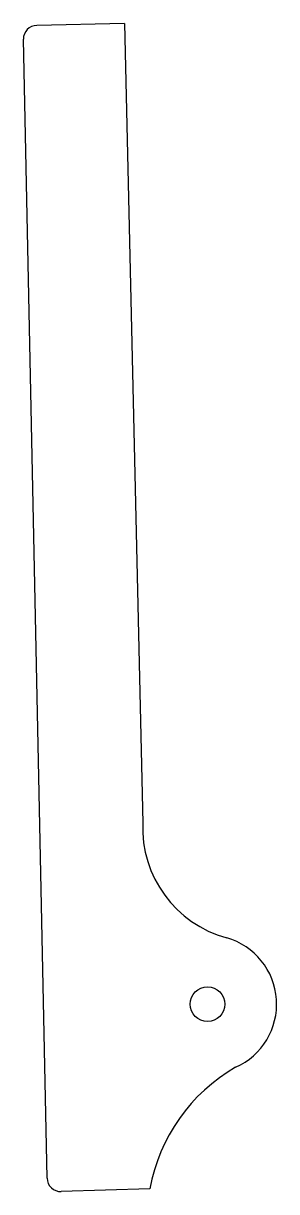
# Model space of a CAD drawing. Extents: x 6 to 80, y 9 to 347.
import ezdxf

# ---------------------------------------------------------------- set-up
doc = ezdxf.new("R2010")
doc.units = 0
doc.layers.get('0').update_dxf_attribs({"linetype": 'CONTINUOUS'})

msp = doc.modelspace()

# ---------------------------------------------------------------- linework, layer by layer
for p, q in [((35.72, 347.25), (10.37, 346.65)), ((35.72, 347.25), (41, 115.53)), ((13.31, 12.64), (6.46, 342.64)), ((43.1, 9.56), (17.4, 8.74))]:
    msp.add_line(p, q)
msp.add_circle((59.77, 63.06), 5)
for centre, radius, start, end in [((10.46, 342.65), 4, 91.2309, 180.231), ((74.09, 114.2), 33.11, 177.7023, 254.6571), ((59.77, 63.06), 20, 293.9467, 73.8544), ((93.45, 0.46), 51.16, 119.977, 169.7607), ((17.31, 12.74), 4, 181.334, 271.334)]:
    msp.add_arc(centre, radius, start, end)

doc.saveas('drawing.dxf')
